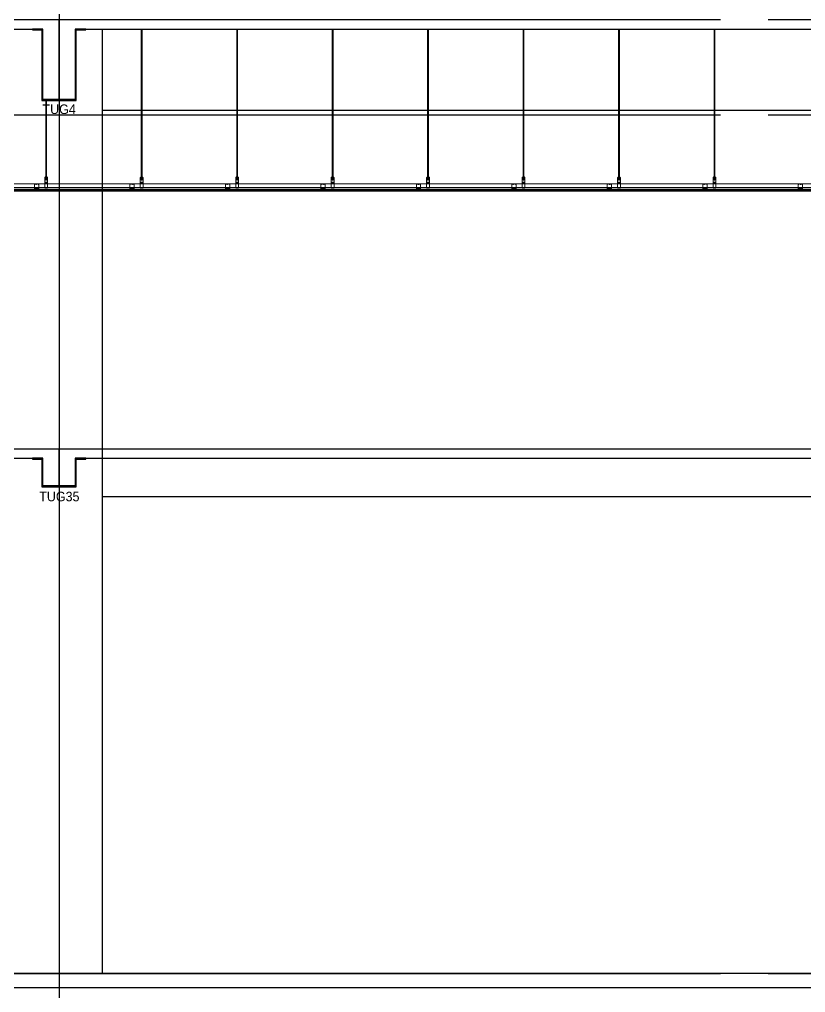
# Model space of a CAD drawing. Extents: x 152195838 to 323921156, y 365159662 to 730681027.
# Drawn here: x 161303092 to 161311325, y 365201863 to 365212063 of the extents above; entities that cross this region are included whole.
import ezdxf
from ezdxf.enums import TextEntityAlignment as Align

# ---------------------------------------------------------------- set-up
doc = ezdxf.new("R2010")
doc.units = 0
doc.header["$MEASUREMENT"] = 0
doc.linetypes.add('CEN', pattern=[63, 60, -1, 1, -1])
doc.layers.get('Defpoints').update_dxf_attribs({"linetype": 'CONTINUOUS'})
for name, color, linetype in [('4A.TEC CEN', 1, 'CEN'), ('4A.TEC 단열재', 252, 'CONTINUOUS'), ('4A.TEC 마감선 1', 6, 'CONTINUOUS'), ('ELE', 4, 'CONTINUOUS'), ('FIN', 6, 'CONTINUOUS'), ('k-BESTO', 4, 'CONTINUOUS'), ('text', 3, 'CONTINUOUS'), ('㈜SE&C 기둥', 2, 'CONTINUOUS'), ('㈜SE&C 벽체 1', 2, 'CONTINUOUS'), ('㈜SE&C 벽체 4', 7, 'CONTINUOUS')]:
    doc.layers.add(name, color=color, linetype=linetype)
doc.layers.add('CEIL', color=9, linetype='CONTINUOUS', lineweight=0)
doc.layers.add('DEFPOINT', color=135, linetype='CONTINUOUS', plot=False)
doc.styles.add('돋움', font='')
doc.styles.get('돋움').set_extended_font_data('돋움')

# ---------------------------------------------------------------- blocks, each defined once
blk = doc.blocks.new('A$C8c0c4e89')
at = {"layer": 'Defpoints'}
for p, q in [((0, 575), (760, 575)), ((380, 175), (380, 575))]:
    blk.add_line(p, q, dxfattribs=at)
at = {"layer": 'k-BESTO'}
for p, q in [((100, 475), (100, 465)), ((210, 475), (100, 475)), ((100, 475), (100, 475)), ((100, 465), (200, 465)), ((200, 465), (200, 175)), ((210, 185), (210, 475)), ((660, 475), (550, 475)), ((550, 475), (550, 185)), ((560, 175), (560, 465)), ((560, 465), (660, 465)), ((660, 465), (660, 475)), ((200, 175), (560, 175)), ((550, 185), (210, 185))]:
    blk.add_line(p, q, dxfattribs=at)
at = {"layer": 'DEFPOINT', "linetype": 'ByBlock', "style": '돋움'}
blk.add_text('TUG35', height=100, dxfattribs=at).set_placement((172, 74), align=Align.MIDDLE_LEFT)
blk = doc.blocks.new('A$C9989e60b')
at = {"layer": 'Defpoints'}
for p, q in [((0, 1014), (760, 1014)), ((380, 164), (380, 1014))]:
    blk.add_line(p, q, dxfattribs=at)
at = {"layer": 'k-BESTO'}
for p, q in [((100, 914), (100, 904)), ((210, 914), (100, 914)), ((100, 914), (100, 914)), ((100, 904), (200, 904)), ((200, 904), (200, 164)), ((210, 174), (210, 914)), ((660, 914), (550, 914)), ((550, 914), (550, 174)), ((560, 164), (560, 904)), ((560, 904), (660, 904)), ((660, 904), (660, 914)), ((200, 164), (560, 164)), ((550, 174), (210, 174))]:
    blk.add_line(p, q, dxfattribs=at)
at = {"layer": 'DEFPOINT', "linetype": 'ByBlock', "style": '돋움'}
blk.add_text('TUG4', height=100, dxfattribs=at).set_placement((206, 73), align=Align.MIDDLE_LEFT)
blk = doc.blocks.new('zw$1B78')
at = {"layer": '㈜SE&C 기둥', "color": 8, "ltscale": 0.5, "elevation": -1667}
blk.add_lwpolyline([(35950, 9900), (35950, 0)], dxfattribs=at)
at = {"layer": '㈜SE&C 벽체 1'}
for p, q in [((24670, 9900, -1667), (35330, 9900, -1667)), ((35670, 9900, -1667), (46330, 9900, -1667))]:
    blk.add_line(p, q, dxfattribs=at)
at = {"layer": '㈜SE&C 벽체 4'}
blk.add_line((35950, 9050, -1667), (46050, 9050, -1667), dxfattribs=at)
at = {"layer": 'ELE'}
blk.add_blockref('A$C9989e60b', (35120, 8986, -1667), dxfattribs=at)
blk = doc.blocks.new('zw$280B')
at = {"layer": '4A.TEC 단열재'}
blk.add_line((111800, 7850, -1667), (250, 7850, -1667), dxfattribs=at)
at = {"layer": '4A.TEC 마감선 1'}
blk.add_line((111800, 8000, -1667), (250, 8000, -1667), dxfattribs=at)

msp = doc.modelspace()

# ---------------------------------------------------------------- linework, layer by layer
at = {"layer": '4A.TEC CEN', "color": 8, "ltscale": 500}
for p, q in [((161217434.11, 365212063.33), (161448798.99, 365212063.33)), ((161217434.11, 365211063.33), (161448798.99, 365211063.33)), ((161217434.11, 365202063.33), (161448798.99, 365202063.33))]:
    msp.add_line(p, q, dxfattribs=at)
at = {"layer": '4A.TEC CEN', "color": 8, "ltscale": 500, "flags": 128}
msp.add_lwpolyline([(161303506.94, 365253346.04), (161303506.94, 365183761.87)], dxfattribs=at)
at = {"layer": 'CEIL'}
for p, q in [((161304367.21, 365210406.73), (161304367.21, 365211963.33)), ((161304376.21, 365210406.73), (161304376.21, 365211963.33)), ((161305367.21, 365210406.73), (161305367.21, 365211963.33)), ((161305376.21, 365210406.73), (161305376.21, 365211963.33)), ((161306367.21, 365210406.73), (161306367.21, 365211963.33)), ((161306376.21, 365210406.73), (161306376.21, 365211963.33)), ((161307367.21, 365210406.73), (161307367.21, 365211963.33)), ((161307376.21, 365210406.73), (161307376.21, 365211963.33)), ((161308367.21, 365210406.73), (161308367.21, 365211963.33)), ((161308376.21, 365210406.73), (161308376.21, 365211963.33)), ((161309367.21, 365210406.73), (161309367.21, 365211963.33)), ((161309376.21, 365210406.73), (161309376.21, 365211963.33)), ((161310367.21, 365210406.73), (161310367.21, 365211963.33)), ((161310376.21, 365210406.73), (161310376.21, 365211963.33)), ((161303367.21, 365210406.73), (161303367.21, 365211213.33)), ((161303376.21, 365210406.73), (161303376.21, 365211213.33)), ((161303356.71, 365210298.33), (161303356.71, 365210406.73)), ((161303386.71, 365210406.73), (161303356.71, 365210406.73)), ((161303356.71, 365210402.73), (161303386.71, 365210402.73)), ((161303385.21, 365210408.73), (161303358.21, 365210408.73)), ((161303358.21, 365210408.73), (161303358.21, 365210406.73)), ((161303358.21, 365210400.73), (161303358.21, 365210402.73)), ((161303358.21, 365210400.73), (161303385.21, 365210400.73)), ((161303362.71, 365210413.23), (161303362.71, 365210408.73)), ((161303362.71, 365210396.23), (161303362.71, 365210400.73)), ((161303378.71, 365210415.23), (161303364.71, 365210415.23)), ((161303378.71, 365210394.23), (161303364.71, 365210394.23)), ((161303367.21, 365210381.23), (161303367.21, 365210402.73)), ((161303376.21, 365210381.23), (161303376.21, 365210402.73)), ((161303380.71, 365210413.23), (161303380.71, 365210408.73)), ((161303380.71, 365210396.23), (161303380.71, 365210400.73)), ((161303385.21, 365210408.73), (161303385.21, 365210406.73)), ((161303385.21, 365210400.73), (161303385.21, 365210402.73)), ((161303386.71, 365210298.33), (161303386.71, 365210406.73)), ((161304356.71, 365210298.33), (161304356.71, 365210406.73)), ((161304386.71, 365210406.73), (161304356.71, 365210406.73)), ((161304356.71, 365210402.73), (161304386.71, 365210402.73)), ((161304385.21, 365210408.73), (161304358.21, 365210408.73)), ((161304358.21, 365210408.73), (161304358.21, 365210406.73)), ((161304358.21, 365210400.73), (161304358.21, 365210402.73)), ((161304358.21, 365210400.73), (161304385.21, 365210400.73)), ((161304362.71, 365210413.23), (161304362.71, 365210408.73)), ((161304362.71, 365210396.23), (161304362.71, 365210400.73)), ((161304378.71, 365210415.23), (161304364.71, 365210415.23)), ((161304378.71, 365210394.23), (161304364.71, 365210394.23)), ((161304367.21, 365210381.23), (161304367.21, 365210402.73)), ((161304376.21, 365210381.23), (161304376.21, 365210402.73)), ((161304380.71, 365210413.23), (161304380.71, 365210408.73)), ((161304380.71, 365210396.23), (161304380.71, 365210400.73)), ((161304385.21, 365210408.73), (161304385.21, 365210406.73)), ((161304385.21, 365210400.73), (161304385.21, 365210402.73)), ((161304386.71, 365210298.33), (161304386.71, 365210406.73)), ((161305356.71, 365210298.33), (161305356.71, 365210406.73)), ((161305386.71, 365210406.73), (161305356.71, 365210406.73)), ((161305356.71, 365210402.73), (161305386.71, 365210402.73)), ((161305385.21, 365210408.73), (161305358.21, 365210408.73)), ((161305358.21, 365210408.73), (161305358.21, 365210406.73)), ((161305358.21, 365210400.73), (161305358.21, 365210402.73)), ((161305358.21, 365210400.73), (161305385.21, 365210400.73)), ((161305362.71, 365210413.23), (161305362.71, 365210408.73)), ((161305362.71, 365210396.23), (161305362.71, 365210400.73)), ((161305378.71, 365210415.23), (161305364.71, 365210415.23)), ((161305378.71, 365210394.23), (161305364.71, 365210394.23)), ((161305367.21, 365210381.23), (161305367.21, 365210402.73)), ((161305376.21, 365210381.23), (161305376.21, 365210402.73)), ((161305380.71, 365210413.23), (161305380.71, 365210408.73)), ((161305380.71, 365210396.23), (161305380.71, 365210400.73)), ((161305385.21, 365210408.73), (161305385.21, 365210406.73)), ((161305385.21, 365210400.73), (161305385.21, 365210402.73)), ((161305386.71, 365210298.33), (161305386.71, 365210406.73)), ((161306356.71, 365210298.33), (161306356.71, 365210406.73)), ((161306386.71, 365210406.73), (161306356.71, 365210406.73)), ((161306356.71, 365210402.73), (161306386.71, 365210402.73)), ((161306385.21, 365210408.73), (161306358.21, 365210408.73)), ((161306358.21, 365210408.73), (161306358.21, 365210406.73)), ((161306358.21, 365210400.73), (161306358.21, 365210402.73)), ((161306358.21, 365210400.73), (161306385.21, 365210400.73)), ((161306362.71, 365210413.23), (161306362.71, 365210408.73)), ((161306362.71, 365210396.23), (161306362.71, 365210400.73)), ((161306378.71, 365210415.23), (161306364.71, 365210415.23)), ((161306378.71, 365210394.23), (161306364.71, 365210394.23)), ((161306367.21, 365210381.23), (161306367.21, 365210402.73)), ((161306376.21, 365210381.23), (161306376.21, 365210402.73)), ((161306380.71, 365210413.23), (161306380.71, 365210408.73)), ((161306380.71, 365210396.23), (161306380.71, 365210400.73)), ((161306385.21, 365210408.73), (161306385.21, 365210406.73)), ((161306385.21, 365210400.73), (161306385.21, 365210402.73)), ((161306386.71, 365210298.33), (161306386.71, 365210406.73)), ((161307356.71, 365210298.33), (161307356.71, 365210406.73)), ((161307386.71, 365210406.73), (161307356.71, 365210406.73)), ((161307356.71, 365210402.73), (161307386.71, 365210402.73)), ((161307385.21, 365210408.73), (161307358.21, 365210408.73)), ((161307358.21, 365210408.73), (161307358.21, 365210406.73)), ((161307358.21, 365210400.73), (161307358.21, 365210402.73)), ((161307358.21, 365210400.73), (161307385.21, 365210400.73)), ((161307362.71, 365210413.23), (161307362.71, 365210408.73)), ((161307362.71, 365210396.23), (161307362.71, 365210400.73)), ((161307378.71, 365210415.23), (161307364.71, 365210415.23)), ((161307378.71, 365210394.23), (161307364.71, 365210394.23)), ((161307367.21, 365210381.23), (161307367.21, 365210402.73)), ((161307376.21, 365210381.23), (161307376.21, 365210402.73)), ((161307380.71, 365210413.23), (161307380.71, 365210408.73)), ((161307380.71, 365210396.23), (161307380.71, 365210400.73)), ((161307385.21, 365210408.73), (161307385.21, 365210406.73)), ((161307385.21, 365210400.73), (161307385.21, 365210402.73)), ((161307386.71, 365210298.33), (161307386.71, 365210406.73)), ((161308356.71, 365210298.33), (161308356.71, 365210406.73)), ((161308386.71, 365210406.73), (161308356.71, 365210406.73)), ((161308356.71, 365210402.73), (161308386.71, 365210402.73)), ((161308385.21, 365210408.73), (161308358.21, 365210408.73)), ((161308358.21, 365210408.73), (161308358.21, 365210406.73)), ((161308358.21, 365210400.73), (161308358.21, 365210402.73)), ((161308358.21, 365210400.73), (161308385.21, 365210400.73)), ((161308362.71, 365210413.23), (161308362.71, 365210408.73)), ((161308362.71, 365210396.23), (161308362.71, 365210400.73)), ((161308378.71, 365210415.23), (161308364.71, 365210415.23)), ((161308378.71, 365210394.23), (161308364.71, 365210394.23)), ((161308367.21, 365210381.23), (161308367.21, 365210402.73)), ((161308376.21, 365210381.23), (161308376.21, 365210402.73)), ((161308380.71, 365210413.23), (161308380.71, 365210408.73)), ((161308380.71, 365210396.23), (161308380.71, 365210400.73)), ((161308385.21, 365210408.73), (161308385.21, 365210406.73)), ((161308385.21, 365210400.73), (161308385.21, 365210402.73)), ((161308386.71, 365210298.33), (161308386.71, 365210406.73)), ((161309356.71, 365210298.33), (161309356.71, 365210406.73)), ((161309386.71, 365210406.73), (161309356.71, 365210406.73)), ((161309356.71, 365210402.73), (161309386.71, 365210402.73)), ((161309385.21, 365210408.73), (161309358.21, 365210408.73)), ((161309358.21, 365210408.73), (161309358.21, 365210406.73)), ((161309358.21, 365210400.73), (161309358.21, 365210402.73)), ((161309358.21, 365210400.73), (161309385.21, 365210400.73)), ((161309362.71, 365210413.23), (161309362.71, 365210408.73)), ((161309362.71, 365210396.23), (161309362.71, 365210400.73)), ((161309378.71, 365210415.23), (161309364.71, 365210415.23)), ((161309378.71, 365210394.23), (161309364.71, 365210394.23)), ((161309367.21, 365210381.23), (161309367.21, 365210402.73)), ((161309376.21, 365210381.23), (161309376.21, 365210402.73)), ((161309380.71, 365210413.23), (161309380.71, 365210408.73)), ((161309380.71, 365210396.23), (161309380.71, 365210400.73)), ((161309385.21, 365210408.73), (161309385.21, 365210406.73)), ((161309385.21, 365210400.73), (161309385.21, 365210402.73)), ((161309386.71, 365210298.33), (161309386.71, 365210406.73)), ((161310356.71, 365210298.33), (161310356.71, 365210406.73)), ((161310386.71, 365210406.73), (161310356.71, 365210406.73)), ((161310356.71, 365210402.73), (161310386.71, 365210402.73)), ((161310385.21, 365210408.73), (161310358.21, 365210408.73)), ((161310358.21, 365210408.73), (161310358.21, 365210406.73)), ((161310358.21, 365210400.73), (161310358.21, 365210402.73)), ((161310358.21, 365210400.73), (161310385.21, 365210400.73)), ((161310362.71, 365210413.23), (161310362.71, 365210408.73)), ((161310362.71, 365210396.23), (161310362.71, 365210400.73)), ((161310378.71, 365210415.23), (161310364.71, 365210415.23)), ((161310378.71, 365210394.23), (161310364.71, 365210394.23)), ((161310367.21, 365210381.23), (161310367.21, 365210402.73)), ((161310376.21, 365210381.23), (161310376.21, 365210402.73)), ((161310380.71, 365210413.23), (161310380.71, 365210408.73)), ((161310380.71, 365210396.23), (161310380.71, 365210400.73)), ((161310385.21, 365210408.73), (161310385.21, 365210406.73)), ((161310385.21, 365210400.73), (161310385.21, 365210402.73)), ((161310386.71, 365210298.33), (161310386.71, 365210406.73)), ((161303294.21, 365210341.33), (161303249.21, 365210341.33)), ((161303249.21, 365210306.33), (161303249.21, 365210341.33)), ((161303252.1, 365210332.33), (161303249.21, 365210332.33)), ((161303254.21, 365210301.33), (161303249.21, 365210306.33)), ((161303254.21, 365210301.33), (161303249.21, 365210301.33)), ((161303249.21, 365210301.33), (161303249.21, 365210282.33)), ((161303254.21, 365210299.33), (161303251.21, 365210299.33)), ((161303251.21, 365210299.33), (161303251.21, 365210284.33)), ((161303292.21, 365210293.33), (161303251.21, 365210293.33)), ((161303256.21, 365210332.33), (161303253.19, 365210332.33)), ((161303254.21, 365210299.33), (161303254.21, 365210301.33)), ((161303256.21, 365210337.06), (161303256.21, 365210341.33)), ((161303256.21, 365210332.33), (161303256.21, 365210335.7)), ((161303268.21, 365210337.06), (161303268.21, 365210341.33)), ((161303268.21, 365210332.33), (161303268.21, 365210335.7)), ((161303271.42, 365210332.33), (161303268.21, 365210332.33)), ((161303275.21, 365210332.33), (161303272.78, 365210332.33)), ((161303275.21, 365210337.06), (161303275.21, 365210341.33)), ((161303275.21, 365210332.33), (161303275.21, 365210335.7)), ((161303287.21, 365210337.06), (161303287.21, 365210341.33)), ((161303287.21, 365210332.33), (161303287.21, 365210335.7)), ((161303289.65, 365210332.33), (161303287.21, 365210332.33)), ((161303289.21, 365210301.33), (161303294.21, 365210306.33)), ((161303289.21, 365210299.33), (161303289.21, 365210301.33)), ((161303294.21, 365210301.33), (161303289.21, 365210301.33)), ((161303292.21, 365210299.33), (161303289.21, 365210299.33)), ((161303294.21, 365210332.33), (161303291.28, 365210332.33)), ((161303292.21, 365210284.33), (161303292.21, 365210299.33)), ((161303294.21, 365210306.33), (161303294.21, 365210341.33)), ((161303294.21, 365210282.33), (161303294.21, 365210301.33)), ((161303386.71, 365210359.14), (161303356.71, 365210359.14)), ((161303356.71, 365210298.33), (161303386.71, 365210298.33)), ((161303364.71, 365210346.64), (161303378.71, 365210346.64)), ((161303374.21, 365210379.23), (161303369.21, 365210379.23)), ((161303371.71, 365210340.07), (161303371.71, 365210353.64)), ((161304249.21, 365210306.33), (161304249.21, 365210341.33)), ((161304294.21, 365210341.33), (161304249.21, 365210341.33)), ((161304252.1, 365210332.33), (161304249.21, 365210332.33)), ((161304254.21, 365210301.33), (161304249.21, 365210306.33)), ((161304249.21, 365210301.33), (161304249.21, 365210282.33)), ((161304254.21, 365210301.33), (161304249.21, 365210301.33)), ((161304251.21, 365210299.33), (161304251.21, 365210284.33)), ((161304254.21, 365210299.33), (161304251.21, 365210299.33)), ((161304292.21, 365210293.33), (161304251.21, 365210293.33)), ((161304256.21, 365210332.33), (161304253.19, 365210332.33)), ((161304254.21, 365210299.33), (161304254.21, 365210301.33)), ((161304256.21, 365210337.06), (161304256.21, 365210341.33)), ((161304256.21, 365210332.33), (161304256.21, 365210335.7)), ((161304268.21, 365210337.06), (161304268.21, 365210341.33)), ((161304268.21, 365210332.33), (161304268.21, 365210335.7)), ((161304271.42, 365210332.33), (161304268.21, 365210332.33)), ((161304275.21, 365210332.33), (161304272.78, 365210332.33)), ((161304275.21, 365210337.06), (161304275.21, 365210341.33)), ((161304275.21, 365210332.33), (161304275.21, 365210335.7)), ((161304287.21, 365210337.06), (161304287.21, 365210341.33)), ((161304287.21, 365210332.33), (161304287.21, 365210335.7)), ((161304289.65, 365210332.33), (161304287.21, 365210332.33)), ((161304289.21, 365210301.33), (161304294.21, 365210306.33)), ((161304294.21, 365210301.33), (161304289.21, 365210301.33)), ((161304289.21, 365210299.33), (161304289.21, 365210301.33)), ((161304292.21, 365210299.33), (161304289.21, 365210299.33)), ((161304294.21, 365210332.33), (161304291.28, 365210332.33)), ((161304292.21, 365210284.33), (161304292.21, 365210299.33)), ((161304294.21, 365210306.33), (161304294.21, 365210341.33)), ((161304294.21, 365210282.33), (161304294.21, 365210301.33)), ((161304386.71, 365210359.14), (161304356.71, 365210359.14)), ((161304356.71, 365210298.33), (161304386.71, 365210298.33)), ((161304364.71, 365210346.64), (161304378.71, 365210346.64)), ((161304374.21, 365210379.23), (161304369.21, 365210379.23)), ((161304371.71, 365210340.07), (161304371.71, 365210353.64)), ((161305294.21, 365210341.33), (161305249.21, 365210341.33)), ((161305249.21, 365210306.33), (161305249.21, 365210341.33)), ((161305252.1, 365210332.33), (161305249.21, 365210332.33)), ((161305254.21, 365210301.33), (161305249.21, 365210306.33)), ((161305254.21, 365210301.33), (161305249.21, 365210301.33)), ((161305249.21, 365210301.33), (161305249.21, 365210282.33)), ((161305254.21, 365210299.33), (161305251.21, 365210299.33)), ((161305251.21, 365210299.33), (161305251.21, 365210284.33)), ((161305292.21, 365210293.33), (161305251.21, 365210293.33)), ((161305256.21, 365210332.33), (161305253.19, 365210332.33)), ((161305254.21, 365210299.33), (161305254.21, 365210301.33)), ((161305256.21, 365210337.06), (161305256.21, 365210341.33)), ((161305256.21, 365210332.33), (161305256.21, 365210335.7)), ((161305268.21, 365210337.06), (161305268.21, 365210341.33)), ((161305268.21, 365210332.33), (161305268.21, 365210335.7)), ((161305271.42, 365210332.33), (161305268.21, 365210332.33)), ((161305275.21, 365210332.33), (161305272.78, 365210332.33)), ((161305275.21, 365210337.06), (161305275.21, 365210341.33)), ((161305275.21, 365210332.33), (161305275.21, 365210335.7)), ((161305287.21, 365210337.06), (161305287.21, 365210341.33)), ((161305287.21, 365210332.33), (161305287.21, 365210335.7)), ((161305289.65, 365210332.33), (161305287.21, 365210332.33)), ((161305289.21, 365210301.33), (161305294.21, 365210306.33)), ((161305289.21, 365210299.33), (161305289.21, 365210301.33)), ((161305294.21, 365210301.33), (161305289.21, 365210301.33)), ((161305292.21, 365210299.33), (161305289.21, 365210299.33)), ((161305294.21, 365210332.33), (161305291.28, 365210332.33)), ((161305292.21, 365210284.33), (161305292.21, 365210299.33)), ((161305294.21, 365210306.33), (161305294.21, 365210341.33)), ((161305294.21, 365210282.33), (161305294.21, 365210301.33)), ((161305386.71, 365210359.14), (161305356.71, 365210359.14)), ((161305356.71, 365210298.33), (161305386.71, 365210298.33)), ((161305364.71, 365210346.64), (161305378.71, 365210346.64)), ((161305374.21, 365210379.23), (161305369.21, 365210379.23)), ((161305371.71, 365210340.07), (161305371.71, 365210353.64)), ((161306249.21, 365210306.33), (161306249.21, 365210341.33)), ((161306294.21, 365210341.33), (161306249.21, 365210341.33)), ((161306252.1, 365210332.33), (161306249.21, 365210332.33)), ((161306254.21, 365210301.33), (161306249.21, 365210306.33)), ((161306249.21, 365210301.33), (161306249.21, 365210282.33)), ((161306254.21, 365210301.33), (161306249.21, 365210301.33)), ((161306251.21, 365210299.33), (161306251.21, 365210284.33)), ((161306254.21, 365210299.33), (161306251.21, 365210299.33)), ((161306292.21, 365210293.33), (161306251.21, 365210293.33)), ((161306256.21, 365210332.33), (161306253.19, 365210332.33)), ((161306254.21, 365210299.33), (161306254.21, 365210301.33)), ((161306256.21, 365210337.06), (161306256.21, 365210341.33)), ((161306256.21, 365210332.33), (161306256.21, 365210335.7)), ((161306268.21, 365210337.06), (161306268.21, 365210341.33)), ((161306268.21, 365210332.33), (161306268.21, 365210335.7)), ((161306271.42, 365210332.33), (161306268.21, 365210332.33)), ((161306275.21, 365210332.33), (161306272.78, 365210332.33)), ((161306275.21, 365210337.06), (161306275.21, 365210341.33)), ((161306275.21, 365210332.33), (161306275.21, 365210335.7)), ((161306287.21, 365210337.06), (161306287.21, 365210341.33)), ((161306287.21, 365210332.33), (161306287.21, 365210335.7)), ((161306289.65, 365210332.33), (161306287.21, 365210332.33)), ((161306289.21, 365210301.33), (161306294.21, 365210306.33)), ((161306294.21, 365210301.33), (161306289.21, 365210301.33)), ((161306289.21, 365210299.33), (161306289.21, 365210301.33)), ((161306292.21, 365210299.33), (161306289.21, 365210299.33)), ((161306294.21, 365210332.33), (161306291.28, 365210332.33)), ((161306292.21, 365210284.33), (161306292.21, 365210299.33)), ((161306294.21, 365210306.33), (161306294.21, 365210341.33)), ((161306294.21, 365210282.33), (161306294.21, 365210301.33)), ((161306386.71, 365210359.14), (161306356.71, 365210359.14)), ((161306356.71, 365210298.33), (161306386.71, 365210298.33)), ((161306364.71, 365210346.64), (161306378.71, 365210346.64)), ((161306374.21, 365210379.23), (161306369.21, 365210379.23)), ((161306371.71, 365210340.07), (161306371.71, 365210353.64)), ((161307294.21, 365210341.33), (161307249.21, 365210341.33)), ((161307249.21, 365210306.33), (161307249.21, 365210341.33)), ((161307252.1, 365210332.33), (161307249.21, 365210332.33)), ((161307254.21, 365210301.33), (161307249.21, 365210306.33)), ((161307254.21, 365210301.33), (161307249.21, 365210301.33)), ((161307249.21, 365210301.33), (161307249.21, 365210282.33)), ((161307254.21, 365210299.33), (161307251.21, 365210299.33)), ((161307251.21, 365210299.33), (161307251.21, 365210284.33)), ((161307292.21, 365210293.33), (161307251.21, 365210293.33)), ((161307256.21, 365210332.33), (161307253.19, 365210332.33)), ((161307254.21, 365210299.33), (161307254.21, 365210301.33)), ((161307256.21, 365210337.06), (161307256.21, 365210341.33)), ((161307256.21, 365210332.33), (161307256.21, 365210335.7)), ((161307268.21, 365210337.06), (161307268.21, 365210341.33)), ((161307268.21, 365210332.33), (161307268.21, 365210335.7)), ((161307271.42, 365210332.33), (161307268.21, 365210332.33)), ((161307275.21, 365210332.33), (161307272.78, 365210332.33)), ((161307275.21, 365210337.06), (161307275.21, 365210341.33)), ((161307275.21, 365210332.33), (161307275.21, 365210335.7)), ((161307287.21, 365210337.06), (161307287.21, 365210341.33)), ((161307287.21, 365210332.33), (161307287.21, 365210335.7)), ((161307289.65, 365210332.33), (161307287.21, 365210332.33)), ((161307289.21, 365210301.33), (161307294.21, 365210306.33)), ((161307289.21, 365210299.33), (161307289.21, 365210301.33)), ((161307294.21, 365210301.33), (161307289.21, 365210301.33)), ((161307292.21, 365210299.33), (161307289.21, 365210299.33)), ((161307294.21, 365210332.33), (161307291.28, 365210332.33)), ((161307292.21, 365210284.33), (161307292.21, 365210299.33)), ((161307294.21, 365210306.33), (161307294.21, 365210341.33)), ((161307294.21, 365210282.33), (161307294.21, 365210301.33)), ((161307386.71, 365210359.14), (161307356.71, 365210359.14)), ((161307356.71, 365210298.33), (161307386.71, 365210298.33)), ((161307364.71, 365210346.64), (161307378.71, 365210346.64)), ((161307374.21, 365210379.23), (161307369.21, 365210379.23)), ((161307371.71, 365210340.07), (161307371.71, 365210353.64)), ((161308249.21, 365210306.33), (161308249.21, 365210341.33)), ((161308294.21, 365210341.33), (161308249.21, 365210341.33)), ((161308252.1, 365210332.33), (161308249.21, 365210332.33)), ((161308254.21, 365210301.33), (161308249.21, 365210306.33)), ((161308249.21, 365210301.33), (161308249.21, 365210282.33)), ((161308254.21, 365210301.33), (161308249.21, 365210301.33)), ((161308251.21, 365210299.33), (161308251.21, 365210284.33)), ((161308254.21, 365210299.33), (161308251.21, 365210299.33)), ((161308292.21, 365210293.33), (161308251.21, 365210293.33)), ((161308256.21, 365210332.33), (161308253.19, 365210332.33)), ((161308254.21, 365210299.33), (161308254.21, 365210301.33)), ((161308256.21, 365210337.06), (161308256.21, 365210341.33)), ((161308256.21, 365210332.33), (161308256.21, 365210335.7)), ((161308268.21, 365210337.06), (161308268.21, 365210341.33)), ((161308268.21, 365210332.33), (161308268.21, 365210335.7)), ((161308271.42, 365210332.33), (161308268.21, 365210332.33)), ((161308275.21, 365210332.33), (161308272.78, 365210332.33)), ((161308275.21, 365210337.06), (161308275.21, 365210341.33)), ((161308275.21, 365210332.33), (161308275.21, 365210335.7)), ((161308287.21, 365210337.06), (161308287.21, 365210341.33)), ((161308287.21, 365210332.33), (161308287.21, 365210335.7)), ((161308289.65, 365210332.33), (161308287.21, 365210332.33)), ((161308289.21, 365210301.33), (161308294.21, 365210306.33)), ((161308294.21, 365210301.33), (161308289.21, 365210301.33)), ((161308289.21, 365210299.33), (161308289.21, 365210301.33)), ((161308292.21, 365210299.33), (161308289.21, 365210299.33)), ((161308294.21, 365210332.33), (161308291.28, 365210332.33)), ((161308292.21, 365210284.33), (161308292.21, 365210299.33)), ((161308294.21, 365210306.33), (161308294.21, 365210341.33)), ((161308294.21, 365210282.33), (161308294.21, 365210301.33)), ((161308386.71, 365210359.14), (161308356.71, 365210359.14)), ((161308356.71, 365210298.33), (161308386.71, 365210298.33)), ((161308364.71, 365210346.64), (161308378.71, 365210346.64)), ((161308374.21, 365210379.23), (161308369.21, 365210379.23)), ((161308371.71, 365210340.07), (161308371.71, 365210353.64)), ((161309294.21, 365210341.33), (161309249.21, 365210341.33)), ((161309249.21, 365210306.33), (161309249.21, 365210341.33)), ((161309252.1, 365210332.33), (161309249.21, 365210332.33)), ((161309254.21, 365210301.33), (161309249.21, 365210306.33)), ((161309254.21, 365210301.33), (161309249.21, 365210301.33)), ((161309249.21, 365210301.33), (161309249.21, 365210282.33)), ((161309254.21, 365210299.33), (161309251.21, 365210299.33)), ((161309251.21, 365210299.33), (161309251.21, 365210284.33)), ((161309292.21, 365210293.33), (161309251.21, 365210293.33)), ((161309256.21, 365210332.33), (161309253.19, 365210332.33)), ((161309254.21, 365210299.33), (161309254.21, 365210301.33)), ((161309256.21, 365210337.06), (161309256.21, 365210341.33)), ((161309256.21, 365210332.33), (161309256.21, 365210335.7)), ((161309268.21, 365210337.06), (161309268.21, 365210341.33)), ((161309268.21, 365210332.33), (161309268.21, 365210335.7)), ((161309271.42, 365210332.33), (161309268.21, 365210332.33)), ((161309275.21, 365210332.33), (161309272.78, 365210332.33)), ((161309275.21, 365210337.06), (161309275.21, 365210341.33)), ((161309275.21, 365210332.33), (161309275.21, 365210335.7)), ((161309287.21, 365210337.06), (161309287.21, 365210341.33)), ((161309287.21, 365210332.33), (161309287.21, 365210335.7)), ((161309289.65, 365210332.33), (161309287.21, 365210332.33)), ((161309289.21, 365210301.33), (161309294.21, 365210306.33)), ((161309289.21, 365210299.33), (161309289.21, 365210301.33)), ((161309294.21, 365210301.33), (161309289.21, 365210301.33)), ((161309292.21, 365210299.33), (161309289.21, 365210299.33)), ((161309294.21, 365210332.33), (161309291.28, 365210332.33)), ((161309292.21, 365210284.33), (161309292.21, 365210299.33)), ((161309294.21, 365210306.33), (161309294.21, 365210341.33)), ((161309294.21, 365210282.33), (161309294.21, 365210301.33)), ((161309386.71, 365210359.14), (161309356.71, 365210359.14)), ((161309356.71, 365210298.33), (161309386.71, 365210298.33)), ((161309364.71, 365210346.64), (161309378.71, 365210346.64)), ((161309374.21, 365210379.23), (161309369.21, 365210379.23)), ((161309371.71, 365210340.07), (161309371.71, 365210353.64)), ((161310249.21, 365210306.33), (161310249.21, 365210341.33)), ((161310294.21, 365210341.33), (161310249.21, 365210341.33)), ((161310252.1, 365210332.33), (161310249.21, 365210332.33)), ((161310254.21, 365210301.33), (161310249.21, 365210306.33)), ((161310249.21, 365210301.33), (161310249.21, 365210282.33)), ((161310254.21, 365210301.33), (161310249.21, 365210301.33)), ((161310251.21, 365210299.33), (161310251.21, 365210284.33)), ((161310254.21, 365210299.33), (161310251.21, 365210299.33)), ((161310292.21, 365210293.33), (161310251.21, 365210293.33)), ((161310256.21, 365210332.33), (161310253.19, 365210332.33)), ((161310254.21, 365210299.33), (161310254.21, 365210301.33)), ((161310256.21, 365210337.06), (161310256.21, 365210341.33)), ((161310256.21, 365210332.33), (161310256.21, 365210335.7)), ((161310268.21, 365210337.06), (161310268.21, 365210341.33)), ((161310268.21, 365210332.33), (161310268.21, 365210335.7)), ((161310271.42, 365210332.33), (161310268.21, 365210332.33)), ((161310275.21, 365210332.33), (161310272.78, 365210332.33)), ((161310275.21, 365210337.06), (161310275.21, 365210341.33)), ((161310275.21, 365210332.33), (161310275.21, 365210335.7)), ((161310287.21, 365210337.06), (161310287.21, 365210341.33)), ((161310287.21, 365210332.33), (161310287.21, 365210335.7)), ((161310289.65, 365210332.33), (161310287.21, 365210332.33)), ((161310289.21, 365210301.33), (161310294.21, 365210306.33)), ((161310294.21, 365210301.33), (161310289.21, 365210301.33)), ((161310289.21, 365210299.33), (161310289.21, 365210301.33)), ((161310292.21, 365210299.33), (161310289.21, 365210299.33)), ((161310294.21, 365210332.33), (161310291.28, 365210332.33)), ((161310292.21, 365210284.33), (161310292.21, 365210299.33)), ((161310294.21, 365210306.33), (161310294.21, 365210341.33)), ((161310294.21, 365210282.33), (161310294.21, 365210301.33)), ((161310386.71, 365210359.14), (161310356.71, 365210359.14)), ((161310356.71, 365210298.33), (161310386.71, 365210298.33)), ((161310364.71, 365210346.64), (161310378.71, 365210346.64)), ((161310374.21, 365210379.23), (161310369.21, 365210379.23)), ((161310371.71, 365210340.07), (161310371.71, 365210353.64)), ((161311294.21, 365210341.33), (161311249.21, 365210341.33)), ((161311249.21, 365210306.33), (161311249.21, 365210341.33)), ((161311252.1, 365210332.33), (161311249.21, 365210332.33)), ((161311254.21, 365210301.33), (161311249.21, 365210306.33)), ((161311254.21, 365210301.33), (161311249.21, 365210301.33)), ((161311249.21, 365210301.33), (161311249.21, 365210282.33)), ((161311254.21, 365210299.33), (161311251.21, 365210299.33)), ((161311251.21, 365210299.33), (161311251.21, 365210284.33)), ((161311292.21, 365210293.33), (161311251.21, 365210293.33)), ((161311256.21, 365210332.33), (161311253.19, 365210332.33)), ((161311254.21, 365210299.33), (161311254.21, 365210301.33)), ((161311256.21, 365210337.06), (161311256.21, 365210341.33)), ((161311256.21, 365210332.33), (161311256.21, 365210335.7)), ((161311268.21, 365210337.06), (161311268.21, 365210341.33)), ((161311268.21, 365210332.33), (161311268.21, 365210335.7)), ((161311271.42, 365210332.33), (161311268.21, 365210332.33)), ((161311275.21, 365210332.33), (161311272.78, 365210332.33)), ((161311275.21, 365210337.06), (161311275.21, 365210341.33)), ((161311275.21, 365210332.33), (161311275.21, 365210335.7)), ((161311287.21, 365210337.06), (161311287.21, 365210341.33)), ((161311287.21, 365210332.33), (161311287.21, 365210335.7)), ((161311289.65, 365210332.33), (161311287.21, 365210332.33)), ((161311289.21, 365210301.33), (161311294.21, 365210306.33)), ((161311289.21, 365210299.33), (161311289.21, 365210301.33)), ((161311294.21, 365210301.33), (161311289.21, 365210301.33)), ((161311292.21, 365210299.33), (161311289.21, 365210299.33)), ((161311294.21, 365210332.33), (161311291.28, 365210332.33)), ((161311292.21, 365210284.33), (161311292.21, 365210299.33)), ((161311294.21, 365210306.33), (161311294.21, 365210341.33)), ((161311294.21, 365210282.33), (161311294.21, 365210301.33)), ((161303249.21, 365210282.33), (161303255.21, 365210282.33)), ((161303251.21, 365210284.33), (161303253.5, 365210284.33)), ((161303265.21, 365210282.33), (161303278.21, 365210282.33)), ((161303266.92, 365210284.33), (161303276.5, 365210284.33)), ((161303288.21, 365210282.33), (161303294.21, 365210282.33)), ((161303289.92, 365210284.33), (161303292.21, 365210284.33)), ((161304249.21, 365210282.33), (161304255.21, 365210282.33)), ((161304251.21, 365210284.33), (161304253.5, 365210284.33)), ((161304265.21, 365210282.33), (161304278.21, 365210282.33)), ((161304266.92, 365210284.33), (161304276.5, 365210284.33)), ((161304288.21, 365210282.33), (161304294.21, 365210282.33)), ((161304289.92, 365210284.33), (161304292.21, 365210284.33)), ((161305249.21, 365210282.33), (161305255.21, 365210282.33)), ((161305251.21, 365210284.33), (161305253.5, 365210284.33)), ((161305265.21, 365210282.33), (161305278.21, 365210282.33)), ((161305266.92, 365210284.33), (161305276.5, 365210284.33)), ((161305288.21, 365210282.33), (161305294.21, 365210282.33)), ((161305289.92, 365210284.33), (161305292.21, 365210284.33)), ((161306249.21, 365210282.33), (161306255.21, 365210282.33)), ((161306251.21, 365210284.33), (161306253.5, 365210284.33)), ((161306265.21, 365210282.33), (161306278.21, 365210282.33)), ((161306266.92, 365210284.33), (161306276.5, 365210284.33)), ((161306288.21, 365210282.33), (161306294.21, 365210282.33)), ((161306289.92, 365210284.33), (161306292.21, 365210284.33)), ((161307249.21, 365210282.33), (161307255.21, 365210282.33)), ((161307251.21, 365210284.33), (161307253.5, 365210284.33)), ((161307265.21, 365210282.33), (161307278.21, 365210282.33)), ((161307266.92, 365210284.33), (161307276.5, 365210284.33)), ((161307288.21, 365210282.33), (161307294.21, 365210282.33)), ((161307289.92, 365210284.33), (161307292.21, 365210284.33)), ((161308249.21, 365210282.33), (161308255.21, 365210282.33)), ((161308251.21, 365210284.33), (161308253.5, 365210284.33)), ((161308265.21, 365210282.33), (161308278.21, 365210282.33)), ((161308266.92, 365210284.33), (161308276.5, 365210284.33)), ((161308288.21, 365210282.33), (161308294.21, 365210282.33)), ((161308289.92, 365210284.33), (161308292.21, 365210284.33)), ((161309249.21, 365210282.33), (161309255.21, 365210282.33)), ((161309251.21, 365210284.33), (161309253.5, 365210284.33)), ((161309265.21, 365210282.33), (161309278.21, 365210282.33)), ((161309266.92, 365210284.33), (161309276.5, 365210284.33)), ((161309288.21, 365210282.33), (161309294.21, 365210282.33)), ((161309289.92, 365210284.33), (161309292.21, 365210284.33)), ((161310249.21, 365210282.33), (161310255.21, 365210282.33)), ((161310251.21, 365210284.33), (161310253.5, 365210284.33)), ((161310265.21, 365210282.33), (161310278.21, 365210282.33)), ((161310266.92, 365210284.33), (161310276.5, 365210284.33)), ((161310288.21, 365210282.33), (161310294.21, 365210282.33)), ((161310289.92, 365210284.33), (161310292.21, 365210284.33)), ((161311249.21, 365210282.33), (161311255.21, 365210282.33)), ((161311251.21, 365210284.33), (161311253.5, 365210284.33)), ((161311265.21, 365210282.33), (161311278.21, 365210282.33)), ((161311266.92, 365210284.33), (161311276.5, 365210284.33)), ((161311288.21, 365210282.33), (161311294.21, 365210282.33)), ((161311289.92, 365210284.33), (161311292.21, 365210284.33))]:
    msp.add_line(p, q, dxfattribs=at)
for points in [[(161272081.94, 365210339.33), (161358686.94, 365210339.33)], [(161358686.94, 365210301.33), (161272081.94, 365210301.33)]]:
    msp.add_lwpolyline(points, dxfattribs=at)
for centre, radius in [((161303371.71, 365210346.64), 7), ((161303371.71, 365210346.64), 5), ((161304371.71, 365210346.64), 7), ((161304371.71, 365210346.64), 5), ((161305371.71, 365210346.64), 7), ((161305371.71, 365210346.64), 5), ((161306371.71, 365210346.64), 7), ((161306371.71, 365210346.64), 5), ((161307371.71, 365210346.64), 7), ((161307371.71, 365210346.64), 5), ((161308371.71, 365210346.64), 7), ((161308371.71, 365210346.64), 5), ((161309371.71, 365210346.64), 7), ((161309371.71, 365210346.64), 5), ((161310371.71, 365210346.64), 7), ((161310371.71, 365210346.64), 5)]:
    msp.add_circle(centre, radius, dxfattribs=at)
for centre, radius, start, end in [((161303364.71, 365210413.23), 2, 90, 180), ((161303364.71, 365210396.23), 2, 180, 270), ((161303378.71, 365210413.23), 2, 0, 90), ((161303378.71, 365210396.23), 2, 270, 0), ((161304364.71, 365210413.23), 2, 90, 180), ((161304364.71, 365210396.23), 2, 180, 270), ((161304378.71, 365210413.23), 2, 0, 90), ((161304378.71, 365210396.23), 2, 270, 0), ((161305364.71, 365210413.23), 2, 90, 180), ((161305364.71, 365210396.23), 2, 180, 270), ((161305378.71, 365210413.23), 2, 0, 90), ((161305378.71, 365210396.23), 2, 270, 0), ((161306364.71, 365210413.23), 2, 90, 180), ((161306364.71, 365210396.23), 2, 180, 270), ((161306378.71, 365210413.23), 2, 0, 90), ((161306378.71, 365210396.23), 2, 270, 0), ((161307364.71, 365210413.23), 2, 90, 180), ((161307364.71, 365210396.23), 2, 180, 270), ((161307378.71, 365210413.23), 2, 0, 90), ((161307378.71, 365210396.23), 2, 270, 0), ((161308364.71, 365210413.23), 2, 90, 180), ((161308364.71, 365210396.23), 2, 180, 270), ((161308378.71, 365210413.23), 2, 0, 90), ((161308378.71, 365210396.23), 2, 270, 0), ((161309364.71, 365210413.23), 2, 90, 180), ((161309364.71, 365210396.23), 2, 180, 270), ((161309378.71, 365210413.23), 2, 0, 90), ((161309378.71, 365210396.23), 2, 270, 0), ((161310364.71, 365210413.23), 2, 90, 180), ((161310364.71, 365210396.23), 2, 180, 270), ((161310378.71, 365210413.23), 2, 0, 90), ((161310378.71, 365210396.23), 2, 270, 0), ((161303260.21, 365210282.33), 7, 16.601548, 163.398452), ((161303260.21, 365210282.33), 5, 0, 180), ((161303283.21, 365210282.33), 7, 16.601548, 163.398452), ((161303283.21, 365210282.33), 5, 0, 180), ((161303369.21, 365210381.23), 2, 180, 270), ((161303374.21, 365210381.23), 2, 270, 0), ((161303374.21, 365210381.23), 2, 270, 0), ((161304260.21, 365210282.33), 7, 16.601548, 163.398452), ((161304260.21, 365210282.33), 5, 0, 180), ((161304283.21, 365210282.33), 7, 16.601548, 163.398452), ((161304283.21, 365210282.33), 5, 0, 180), ((161304369.21, 365210381.23), 2, 180, 270), ((161304374.21, 365210381.23), 2, 270, 0), ((161304374.21, 365210381.23), 2, 270, 0), ((161305260.21, 365210282.33), 7, 16.601548, 163.398452), ((161305260.21, 365210282.33), 5, 0, 180), ((161305283.21, 365210282.33), 7, 16.601548, 163.398452), ((161305283.21, 365210282.33), 5, 0, 180), ((161305369.21, 365210381.23), 2, 180, 270), ((161305374.21, 365210381.23), 2, 270, 0), ((161305374.21, 365210381.23), 2, 270, 0), ((161306260.21, 365210282.33), 7, 16.601548, 163.398452), ((161306260.21, 365210282.33), 5, 0, 180), ((161306283.21, 365210282.33), 7, 16.601548, 163.398452), ((161306283.21, 365210282.33), 5, 0, 180), ((161306369.21, 365210381.23), 2, 180, 270), ((161306374.21, 365210381.23), 2, 270, 0), ((161306374.21, 365210381.23), 2, 270, 0), ((161307260.21, 365210282.33), 7, 16.601548, 163.398452), ((161307260.21, 365210282.33), 5, 0, 180), ((161307283.21, 365210282.33), 7, 16.601548, 163.398452), ((161307283.21, 365210282.33), 5, 0, 180), ((161307369.21, 365210381.23), 2, 180, 270), ((161307374.21, 365210381.23), 2, 270, 0), ((161307374.21, 365210381.23), 2, 270, 0), ((161308260.21, 365210282.33), 7, 16.601548, 163.398452), ((161308260.21, 365210282.33), 5, 0, 180), ((161308283.21, 365210282.33), 7, 16.601548, 163.398452), ((161308283.21, 365210282.33), 5, 0, 180), ((161308369.21, 365210381.23), 2, 180, 270), ((161308374.21, 365210381.23), 2, 270, 0), ((161308374.21, 365210381.23), 2, 270, 0), ((161309260.21, 365210282.33), 7, 16.601548, 163.398452), ((161309260.21, 365210282.33), 5, 0, 180), ((161309283.21, 365210282.33), 7, 16.601548, 163.398452), ((161309283.21, 365210282.33), 5, 0, 180), ((161309369.21, 365210381.23), 2, 180, 270), ((161309374.21, 365210381.23), 2, 270, 0), ((161309374.21, 365210381.23), 2, 270, 0), ((161310260.21, 365210282.33), 7, 16.601548, 163.398452), ((161310260.21, 365210282.33), 5, 0, 180), ((161310283.21, 365210282.33), 7, 16.601548, 163.398452), ((161310283.21, 365210282.33), 5, 0, 180), ((161310369.21, 365210381.23), 2, 180, 270), ((161310374.21, 365210381.23), 2, 270, 0), ((161310374.21, 365210381.23), 2, 270, 0), ((161311260.21, 365210282.33), 7, 16.601548, 163.398452), ((161311260.21, 365210282.33), 5, 0, 180), ((161311283.21, 365210282.33), 7, 16.601548, 163.398452), ((161311283.21, 365210282.33), 5, 0, 180)]:
    msp.add_arc(centre, radius, start, end, dxfattribs=at)
at = {"layer": 'FIN'}
for p, q in [((161358711.94, 365210282.33), (161272056.94, 365210282.33)), ((161358711.94, 365210272.83), (161272056.94, 365210272.83)), ((161358711.94, 365210263.33), (161272056.94, 365210263.33))]:
    msp.add_line(p, q, dxfattribs=at)
at = {"layer": '㈜SE&C 기둥', "color": 8, "ltscale": 0.5}
msp.add_line((161303956.94, 365207463.33), (161303956.94, 365202063.33), dxfattribs=at)
at = {"layer": '㈜SE&C 벽체 1'}
for p, q in [((161268056.94, 365207563.33), (161359081.94, 365207563.33)), ((161292676.94, 365207463.33), (161303336.94, 365207463.33)), ((161303676.94, 365207463.33), (161314336.94, 365207463.33))]:
    msp.add_line(p, q, dxfattribs=at)
at = {"layer": '㈜SE&C 벽체 4'}
msp.add_line((161303956.94, 365207063.33), (161314056.94, 365207063.33), dxfattribs=at)

# ---------------------------------------------------------------- block references
at = {"layer": 'ELE'}
msp.add_blockref('A$C8c0c4e89', (161303126.95, 365206988.63), dxfattribs=at)
at = {"layer": 'text'}
for name, p in [('zw$1B78', (161268006.94, 365202063.33, 1666.67)), ('zw$280B', (161268006.94, 365194063.33, 1666.67))]:
    msp.add_blockref(name, p, dxfattribs=at)

doc.saveas('drawing.dxf')
